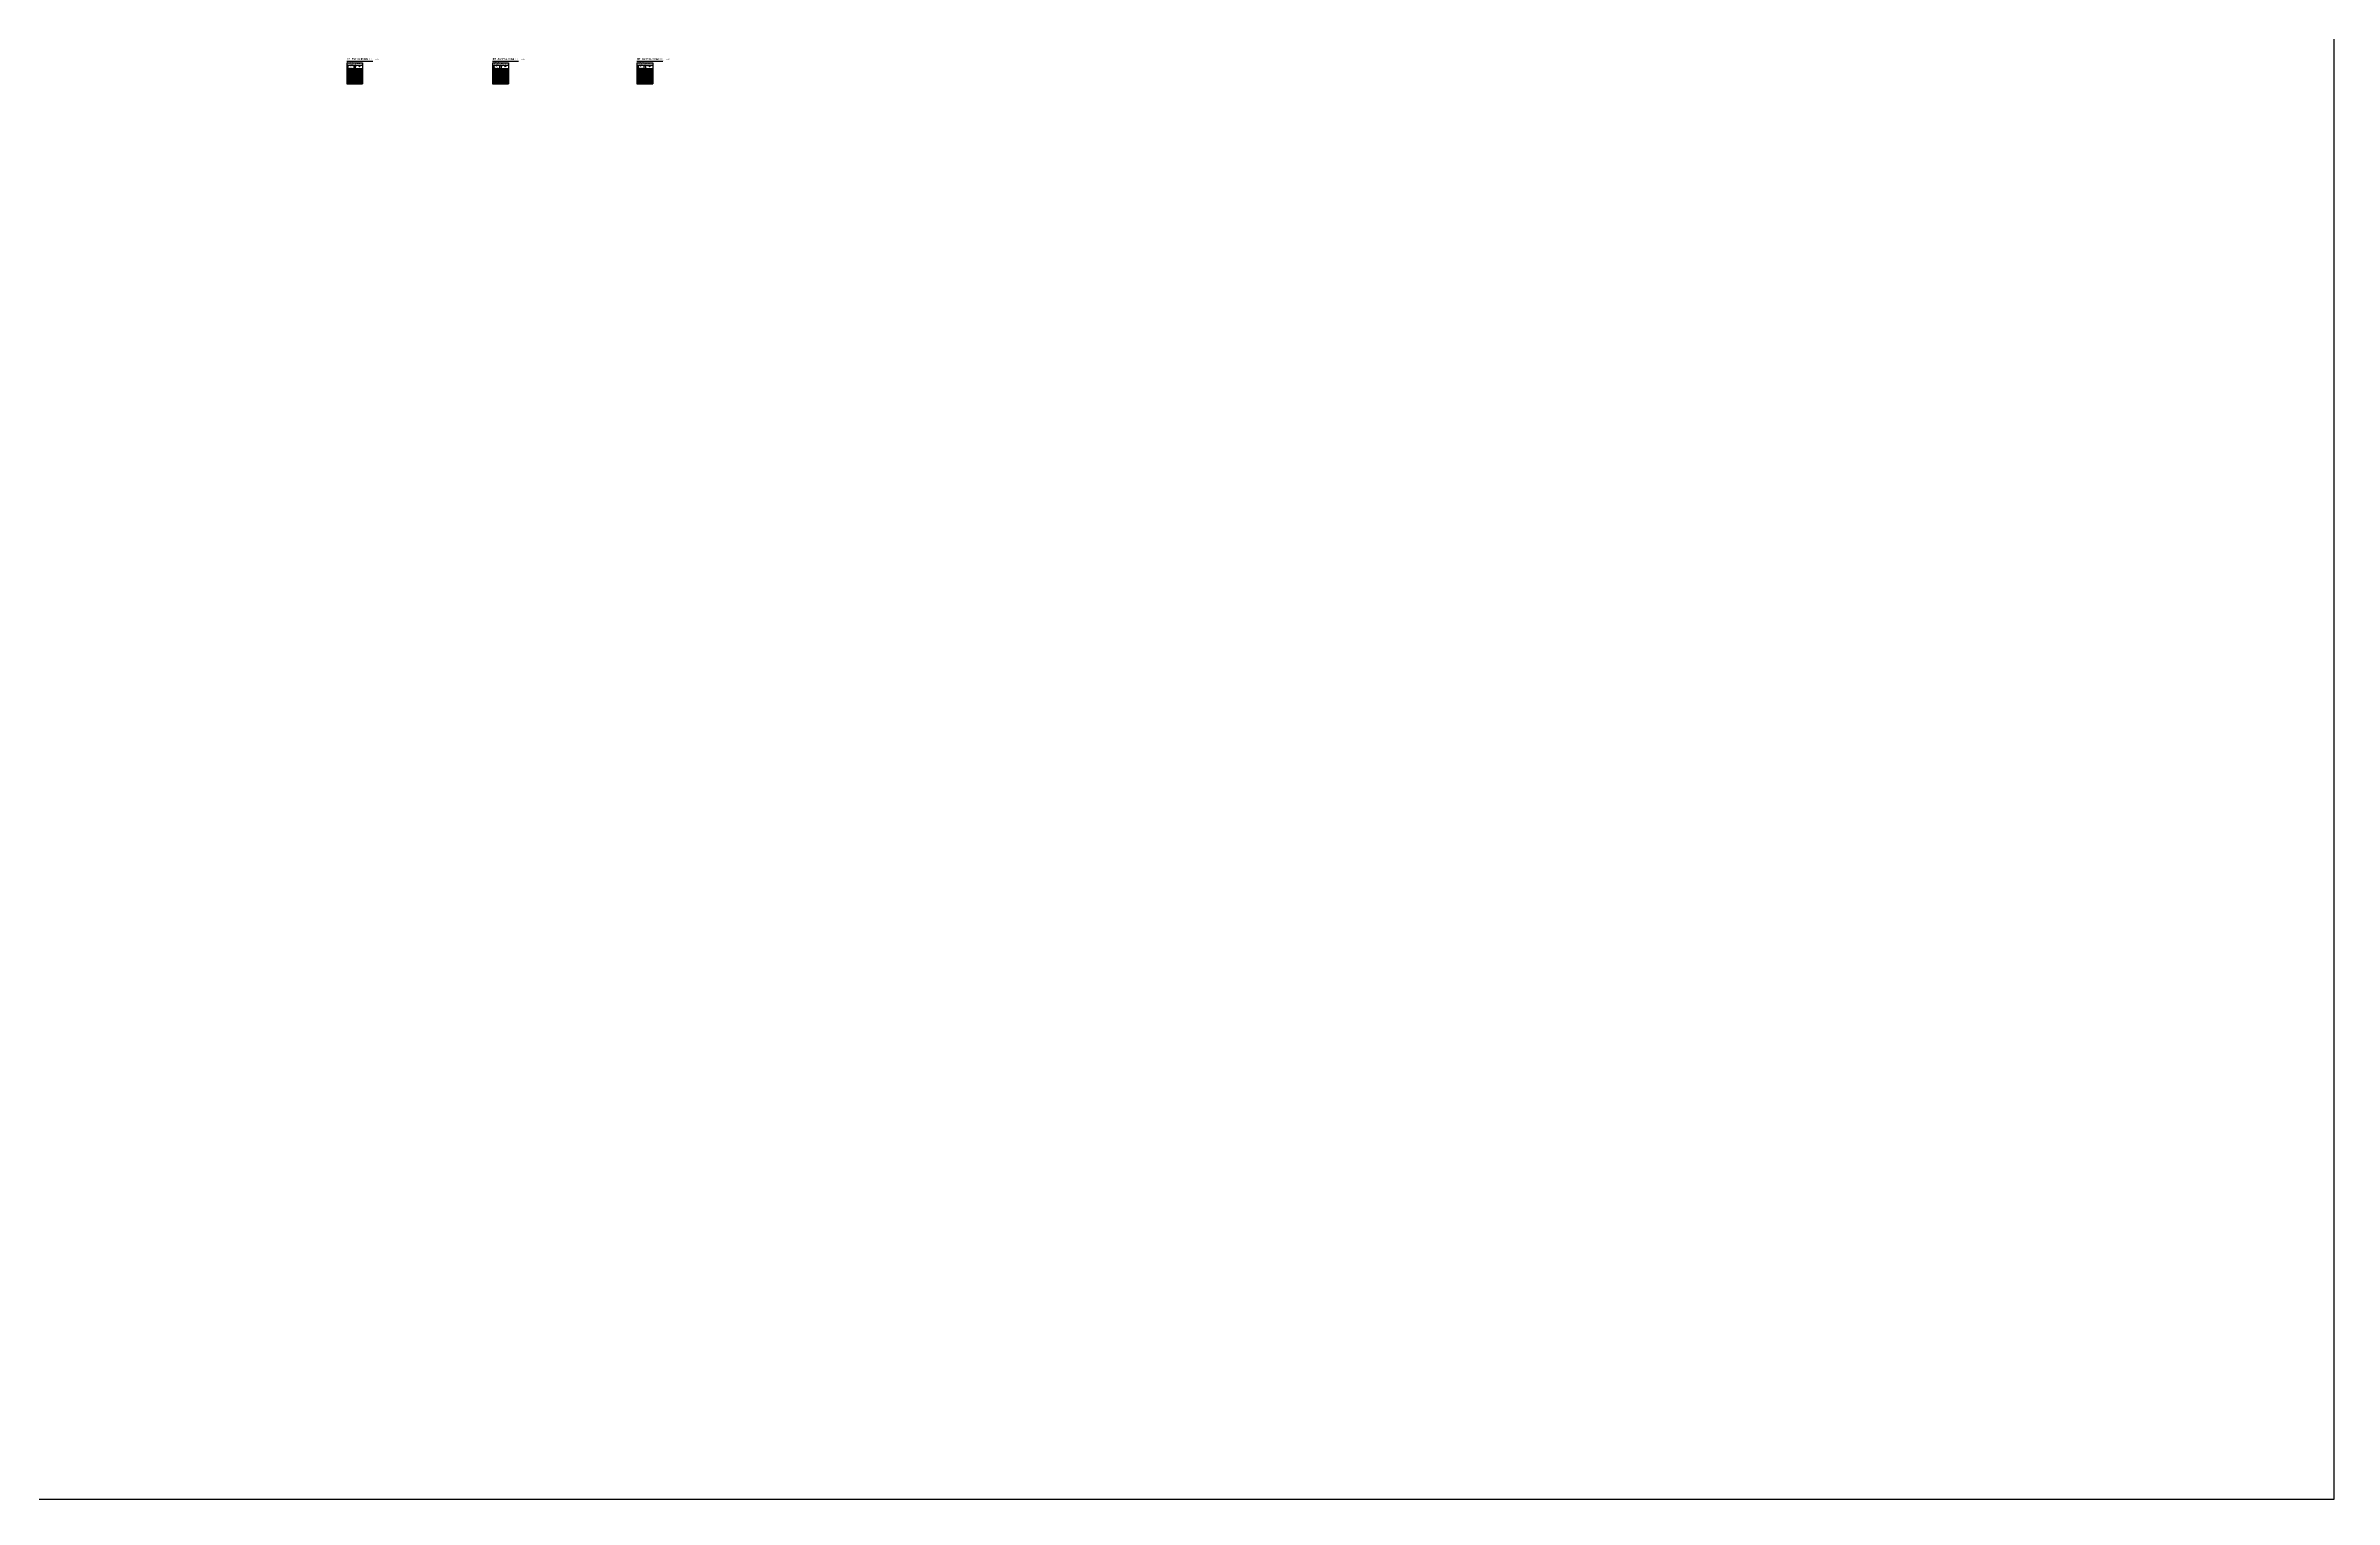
# Model space of a CAD drawing. Header units: millimetres. Extents: x -104227 to 2378000, y -101687 to 2248640.
# Drawn here: x 739937 to 2378000, y 0 to 1040104 of the extents above; entities that cross this region are included whole.
import ezdxf

# ---------------------------------------------------------------- set-up
doc = ezdxf.new("R2010")
doc.units = ezdxf.units.MM
doc.header["$LTSCALE"] = 500
doc.layers.get('DEFPOINTS').update_dxf_attribs({"color": 9})
doc.layers.add('C-XREF-SLCT', color=7, linetype='Continuous', plot=False)
for name, color, linetype in [('W-BUSH', 231, 'Continuous'), ('W-BUSH-NOTE', 231, 'Continuous'), ('W-HOLE-NOTE', 231, 'Continuous'), ('W-NOTE-NAME', 40, 'Continuous')]:
    doc.layers.add(name, color=color, linetype=linetype)
doc.styles.add('Acs', font='', dxfattribs={"width": 0.7})
doc.styles.add('TH-STYLE1', font='', dxfattribs={"width": 0.8})
doc.styles.add('TH-STYLE3', font='tssdeng.shx', dxfattribs={"width": 0.7, "bigfont": 'tssdchn.shx'})
doc.styles.get('Acs').set_extended_font_data('SimSun')
doc.styles.get('TH-STYLE1').set_extended_font_data('SimSun')

# ---------------------------------------------------------------- blocks, each defined once
blk = doc.blocks.new('AcsAcadShareArea')
blk.add_lwpolyline([(0, 0), (118900, 0), (118900, 85000), (0, 85000)], close=True)
at = {"style": 'Acs', "width": 0.8}
blk.add_attdef('唯一编号', (7537, 861), '', height=1000, dxfattribs=at)
blk = doc.blocks.new('*U276')
for p, q in [((160, 30), (-160, 30)), ((-100, 0), (-160, 0)), ((-100, 0), (-100, -300)), ((100, 0), (100, -300)), ((160, 0), (100, 0)), ((-100, -150), (-160, -150)), ((-100, -300), (-160, -300)), ((160, -330), (-160, -330)), ((160, -150), (100, -150)), ((160, -300), (100, -300))]:
    blk.add_line(p, q)
at = {"layer": 'DEFPOINTS'}
blk.add_line((0, 0), (0, -300), dxfattribs=at)
blk = doc.blocks.new('*U275')
for p, q in [((-100, 0), (-160, 0)), ((-100, 0), (-100, -300)), ((100, 0), (100, -300)), ((160, 0), (100, 0)), ((-100, -150), (-160, -150)), ((-100, -300), (-160, -300)), ((160, -150), (100, -150)), ((160, -300), (100, -300))]:
    blk.add_line(p, q)
at = {"layer": 'DEFPOINTS'}
blk.add_line((0, 0), (0, -300), dxfattribs=at)
blk = doc.blocks.new('*U270')
for p, q in [((-100, 0), (-100, -300)), ((100, 0), (100, -300)), ((-100, -150), (-160, -150)), ((160, -150), (100, -150))]:
    blk.add_line(p, q)
at = {"layer": 'DEFPOINTS'}
blk.add_line((0, 0), (0, -300), dxfattribs=at)
blk = doc.blocks.new('*U269')
for p, q in [((-100, 0), (-100, -300)), ((100, 0), (100, -300))]:
    blk.add_line(p, q)
at = {"layer": 'DEFPOINTS'}
blk.add_line((0, 0), (0, -300), dxfattribs=at)
blk = doc.blocks.new('套管表')
at = {"layer": 'W-BUSH-NOTE'}
for p, q in [((890734, 1346927), (890734, 1332070)), ((890734, 1346927), (902058, 1346927)), ((890734, 1345213), (902058, 1345213)), ((891595, 1345213), (891595, 1342927)), ((895751, 1345213), (895751, 1342927)), ((896751, 1345213), (896751, 1342927)), ((902058, 1346927), (902058, 1332070)), ((890734, 1342927), (902058, 1342927)), ((890734, 1342356), (902058, 1342356)), ((890734, 1341784), (902058, 1341784)), ((890734, 1341213), (902058, 1341213)), ((890734, 1340641), (902058, 1340641)), ((890734, 1340070), (902058, 1340070)), ((890734, 1339499), (902058, 1339499)), ((890734, 1338927), (902058, 1338927)), ((890734, 1338356), (902058, 1338356)), ((890734, 1337784), (902058, 1337784)), ((890734, 1337213), (902058, 1337213)), ((890734, 1336641), (902058, 1336641)), ((890734, 1336070), (902058, 1336070)), ((890734, 1335499), (902058, 1335499)), ((890734, 1334927), (902058, 1334927)), ((890734, 1334356), (902058, 1334356)), ((890734, 1333784), (902058, 1333784)), ((892395, 1342356), (892395, 1332070)), ((894111, 1342356), (894111, 1332070)), ((896051, 1342356), (896051, 1332070)), ((898112, 1342356), (898112, 1332070))]:
    blk.add_line(p, q, dxfattribs=at)
at = {"layer": 'W-HOLE-NOTE'}
for p, q in [((890734, 1333213), (902058, 1333213)), ((890734, 1332641), (902058, 1332641)), ((890734, 1332070), (902058, 1332070))]:
    blk.add_line(p, q, dxfattribs=at)
at = {"layer": 'W-BUSH'}
for name, p, rotation in [('*U270', (897003, 1344908), 90), ('*U269', (897003, 1344358), 90), ('*U276', (899838, 1344908), 270), ('*U275', (899538, 1344358), 90)]:
    blk.add_blockref(name, p, dxfattribs=dict(at, rotation=rotation))
at = {"layer": 'W-BUSH-NOTE', "style": 'TH-STYLE3', "width": 0.7}
for s, p in [('给排水专业套管图例及标注说明：', (890773, 1347113)), ('标高', (890931, 1344796)), ('说明', (890932, 1344269)), ('法详见 02S404。穿室内混凝土墙、梁需预埋普通钢套管。套管的管径和标高可由', (891059, 1345968)), ('图中套管标注通过查找下表中各编号信息确定。', (891059, 1345396)), ('穿越混凝土水池池壁及地下室外墙的给排水管需预埋刚性防水套管，具体做', (891676, 1346539)), ('h1:车库顶板下板面', (891721, 1344765)), ('h2:-2F结构板上板面', (891723, 1344239)), ('h3:塔楼1F结构板下板面', (891723, 1343667)), ('H:-1F结构板上板面', (891723, 1343096)), ('说明', (895948, 1344296)), ('图例', (895948, 1344796)), (':刚性防水套管', (897430, 1344838)), (':普通钢套管', (897438, 1344266)), (':人防套管', (899965, 1344838)), (':柔性防水套管', (899972, 1344266)), ('套管编号', (890934, 1341963)), ('Wb1', (891143, 1341391)), ('Wb3', (891143, 1340820)), ('Wb4', (891143, 1340248)), ('Wb5', (891143, 1339677)), ('Wb6', (891143, 1339105)), ('Wb2a', (891143, 1338534)), ('Wb4a', (891143, 1337963)), ('Wb5a', (891143, 1337391)), ('Wb6a', (891143, 1336820)), ('Wb4b', (891143, 1336248)), ('Wb5b', (891143, 1335677)), ('Wb6b', (891143, 1335105)), ('Wb6c', (891143, 1334534)), ('Wb6d', (891143, 1333963)), ('Wb6e', (891143, 1333391)), ('Wb3f', (891143, 1332820)), ('Wb5f', (891143, 1332248)), ('DN32', (892545, 1341391)), ('DN65', (892545, 1340820)), ('DN80', (892545, 1340248)), ('DN100', (892545, 1339677)), ('DN150', (892545, 1339105)), ('DN50', (892545, 1338534)), ('DN80', (892545, 1337963)), ('DN100', (892545, 1337391)), ('DN100', (892545, 1336820)), ('DN80', (892545, 1336248)), ('DN100', (892545, 1335677)), ('DN150', (892545, 1335105)), ('DN150', (892545, 1334534)), ('DN150', (892545, 1333963)), ('DN150', (892545, 1333391)), ('DN65', (892545, 1332820)), ('DN100', (892545, 1332248)), ('内穿管管径', (892650, 1341963)), ('D114×3.5', (894260, 1341391)), ('D121×3.75', (894260, 1340820)), ('D159×4.5', (894260, 1339677)), ('D219×6', (894260, 1339105)), ('D159×4.5', (894260, 1337391)), ('D159×4.5', (894260, 1336820)), ('D159×4.5', (894260, 1335677)), ('D219×6', (894260, 1335105)), ('DN200', (894260, 1334534)), ('DN200', (894260, 1333963)), ('DN200', (894260, 1333391)), ('DN100', (894260, 1332820)), ('DN150', (894260, 1332248)), ('D140×4', (894261, 1340232)), ('D114×3.5', (894261, 1338518)), ('D140×4', (894261, 1337946)), ('D140×4', (894261, 1336232)), ('预埋套管管径', (894307, 1341963)), ('套管编号信息表', (894574, 1342559)), ('套管中心标高', (896241, 1341963)), ('h2+2.95', (896542, 1341391)), ('h2+2.95', (896542, 1340820)), ('h2+2.95', (896542, 1340248)), ('h2+2.95', (896542, 1339677)), ('h2+2.95', (896542, 1339105)), ('h1-0.20', (896542, 1338534)), ('h1-0.20', (896542, 1337963)), ('h1-0.20', (896542, 1337391)), ('h1-0.20', (896542, 1336820)), ('h3-0.35', (896542, 1336248)), ('h3-0.35', (896542, 1335677)), ('h3-0.35', (896542, 1335105)), ('H+0.60', (896542, 1334534)), ('H+2.20', (896542, 1333963)), ('H+3.60', (896542, 1333391)), ('h3-0.20', (896542, 1332820)), ('h3-0.20', (896542, 1332248)), ('人防套管', (898361, 1341391)), ('人防套管', (898361, 1340820)), ('人防套管', (898361, 1340248)), ('人防套管', (898361, 1339677)), ('人防套管', (898361, 1339105)), ('普通钢套管（6#楼）', (898361, 1334534)), ('普通钢套管（7#楼）', (898361, 1333963)), ('普通钢套管（8、10、11#楼）', (898361, 1333391)), ('普通钢套管（6#楼）', (898361, 1332820)), ('普通钢套管（6#楼）', (898361, 1332248)), ('刚性防水套管', (898361, 1338534)), ('刚性防水套管', (898361, 1337963)), ('刚性防水套管', (898361, 1337391)), ('刚性防水套管', (898361, 1336820)), ('刚性防水套管', (898361, 1336248)), ('刚性防水套管', (898361, 1335677)), ('刚性防水套管', (898361, 1335105)), ('备注', (898402, 1341963))]:
    blk.add_text(s, height=350, dxfattribs=at).set_placement(p)

msp = doc.modelspace()

# ---------------------------------------------------------------- linework, layer by layer
at = {"layer": 'W-NOTE-NAME'}
for p, q in [((955391.54, 1029025.8), (973965.64, 1029025.91)), ((1059766.38, 1029025.8), (1078340.48, 1029025.91)), ((1163079.55, 1029025.8), (1181653.65, 1029025.91))]:
    msp.add_line(p, q, dxfattribs=at)
at = {"layer": 'W-NOTE-NAME', "const_width": 180}
for points in [[(955406.07, 1029305.8), (973965.64, 1029305.89)], [(1059780.92, 1029305.8), (1078424.4, 1029305.89)], [(1163094.08, 1029305.8), (1181945.43, 1029305.89)]]:
    msp.add_lwpolyline(points, dxfattribs=at)

# ---------------------------------------------------------------- block references
at = {"layer": 'C-XREF-SLCT', "xscale": 20, "yscale": 20, "zscale": 20}
msp.add_blockref('AcsAcadShareArea', (0.06, 0.04), dxfattribs=at)
at = {"layer": 'W-BUSH-NOTE'}
for p in [(64672.47, -319087.71), (169047.32, -319087.71), (272360.48, -319087.71)]:
    msp.add_blockref('套管表', p, dxfattribs=at)

# ---------------------------------------------------------------- texts
at = {"layer": 'W-NOTE-NAME', "style": 'TH-STYLE1', "width": 0.7}
for s, height, p in [('地下一层给排水及消防平面图（一）', 1200, (955492.59, 1030028.71)), ('1:150', 1000, (975562.69, 1030028.71)), ('地下一层给排水及消防平面图（二）', 1200, (1059867.43, 1030028.71)), ('1:150', 1000, (1080059.65, 1030028.71)), ('地下一层给排水及消防平面图（三）', 1200, (1163180.6, 1030028.71)), ('1:150', 1000, (1183829.73, 1030028.71))]:
    msp.add_text(s, height=height, dxfattribs=at).set_placement(p)

doc.saveas('drawing.dxf')
